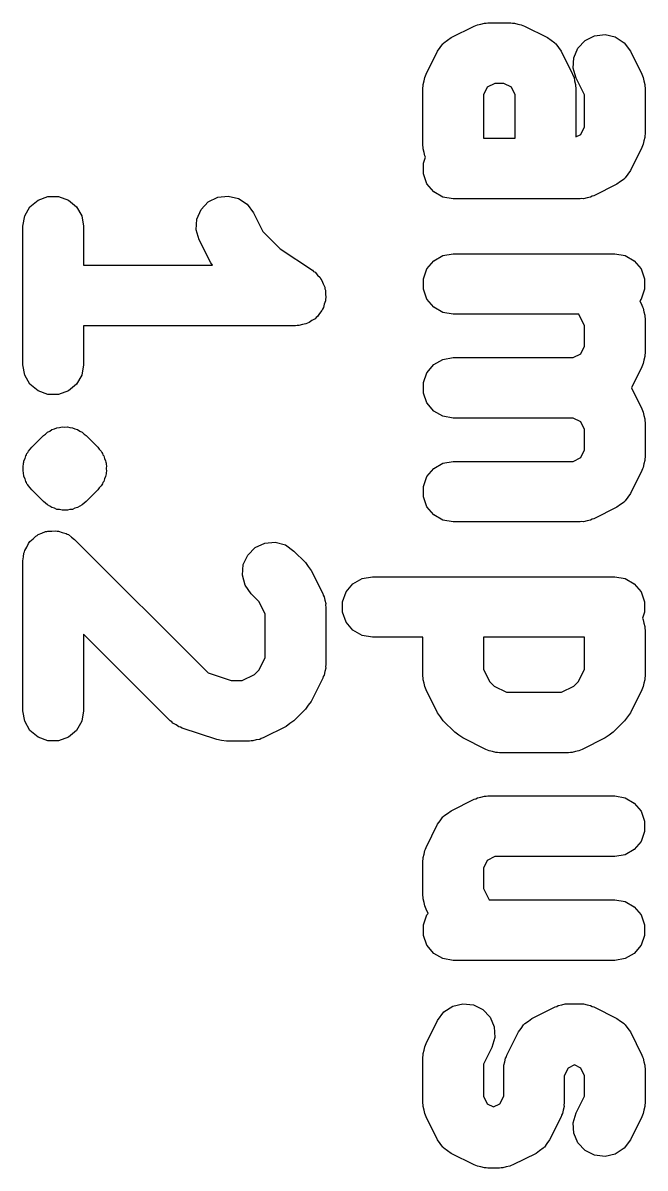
# Model space of a CAD drawing. Extents: x 51 to 137, y -158 to -25.
# Drawn here: x 56.614 to 59.222, y -64.853 to -60.051 of the extents above; entities that cross this region are included whole.
import ezdxf

# ---------------------------------------------------------------- set-up
doc = ezdxf.new("R2010")
doc.units = 0
doc.header["$MEASUREMENT"] = 0
doc.layers.add('BLACK', color=7, linetype='CONTINUOUS')

msp = doc.modelspace()

# ---------------------------------------------------------------- linework, layer by layer
at = {"layer": 'Black'}
for p, q in [((58.4092, -60.1127), (58.5059, -60.0643)), ((58.5059, -60.0643), (58.5129, -60.0622)), ((58.5129, -60.0622), (58.5193, -60.0586)), ((58.5193, -60.0586), (58.5339, -60.056)), ((58.5339, -60.056), (58.5482, -60.0518)), ((58.5482, -60.0518), (58.5555, -60.0522)), ((58.5555, -60.0522), (58.5627, -60.0509)), ((58.5627, -60.0509), (58.6595, -60.0509)), ((58.6595, -60.0509), (58.6667, -60.0522)), ((58.6667, -60.0522), (58.674, -60.0518)), ((58.674, -60.0518), (58.6883, -60.056)), ((58.6883, -60.056), (58.7029, -60.0586)), ((58.7029, -60.0586), (58.7093, -60.0622)), ((58.7093, -60.0622), (58.7163, -60.0643)), ((58.7163, -60.0643), (58.813, -60.1127)), ((58.3942, -60.1238), (58.4092, -60.1127)), ((58.813, -60.1127), (58.828, -60.1238)), ((58.9709, -60.1243), (59.0103, -60.1046)), ((59.0103, -60.1046), (59.0541, -60.0995)), ((59.0541, -60.0995), (59.097, -60.1098)), ((59.097, -60.1098), (59.1338, -60.1341)), ((58.3524, -60.1695), (58.3635, -60.1545)), ((58.3635, -60.1545), (58.3737, -60.139)), ((58.3737, -60.139), (58.3766, -60.1369)), ((58.3766, -60.1369), (58.3786, -60.1341)), ((58.3786, -60.1341), (58.3942, -60.1238)), ((58.828, -60.1238), (58.8436, -60.1341)), ((58.8436, -60.1341), (58.8457, -60.1369)), ((58.8457, -60.1369), (58.8485, -60.139)), ((58.8485, -60.139), (58.8587, -60.1545)), ((58.8587, -60.1545), (58.8698, -60.1695)), ((58.923, -60.1968), (58.9405, -60.1563)), ((58.9405, -60.1563), (58.9709, -60.1243)), ((59.1338, -60.1341), (59.1601, -60.1695)), ((58.304, -60.2663), (58.3524, -60.1695)), ((58.8698, -60.1695), (58.9182, -60.2663)), ((58.9204, -60.2408), (58.923, -60.1968)), ((59.1601, -60.1695), (59.2085, -60.2663)), ((58.9329, -60.2831), (58.9204, -60.2408)), ((58.2914, -60.3085), (58.2957, -60.2943)), ((58.2919, -60.3159), (58.2914, -60.3085)), ((58.2957, -60.2943), (58.2982, -60.2796)), ((58.2982, -60.2796), (58.3019, -60.2733)), ((58.3019, -60.2733), (58.304, -60.2663)), ((58.5927, -60.3049), (58.5606, -60.321)), ((58.6295, -60.3049), (58.5927, -60.3049)), ((58.6616, -60.321), (58.6295, -60.3049)), ((58.9182, -60.2663), (58.9203, -60.2733)), ((58.9203, -60.2733), (58.924, -60.2796)), ((58.924, -60.2796), (58.9266, -60.2943)), ((58.9266, -60.2943), (58.9308, -60.3085)), ((58.9308, -60.3085), (58.9304, -60.3159)), ((58.9679, -60.353), (58.9329, -60.2831)), ((59.2085, -60.2663), (59.2106, -60.2733)), ((59.2106, -60.2733), (59.2143, -60.2796)), ((59.2143, -60.2796), (59.2168, -60.2943)), ((59.2168, -60.2943), (59.2211, -60.3085)), ((59.2211, -60.3085), (59.2206, -60.3159)), ((58.2906, -60.3231), (58.2919, -60.3159)), ((58.2906, -60.565), (58.2906, -60.3231)), ((58.5606, -60.321), (58.5446, -60.353)), ((58.5446, -60.353), (58.5446, -60.5347)), ((58.6776, -60.353), (58.6616, -60.321)), ((58.6776, -60.5347), (58.6776, -60.353)), ((58.9304, -60.3159), (58.9316, -60.3231)), ((58.9316, -60.3231), (58.9316, -60.5288)), ((58.9679, -60.4866), (58.9679, -60.353)), ((59.2206, -60.3159), (59.2219, -60.3231)), ((59.2219, -60.3231), (59.2219, -60.5166)), ((58.9519, -60.5187), (58.9679, -60.4866)), ((58.5446, -60.5347), (58.6776, -60.5347)), ((58.9316, -60.5288), (58.9519, -60.5187)), ((59.2168, -60.5454), (59.2143, -60.56)), ((59.2211, -60.5311), (59.2168, -60.5454)), ((59.2219, -60.5166), (59.2206, -60.5238)), ((59.2206, -60.5238), (59.2211, -60.5311)), ((58.2919, -60.5722), (58.2906, -60.565)), ((58.2914, -60.5795), (58.2919, -60.5722)), ((58.2957, -60.5937), (58.2914, -60.5795)), ((58.2982, -60.6084), (58.2957, -60.5937)), ((59.2085, -60.5734), (59.1601, -60.6701)), ((59.2106, -60.5664), (59.2085, -60.5734)), ((59.2143, -60.56), (59.2106, -60.5664)), ((58.2925, -60.6397), (58.3017, -60.6144)), ((58.2925, -60.6838), (58.2925, -60.6397)), ((58.3017, -60.6144), (58.2982, -60.6084)), ((58.3076, -60.7252), (58.2925, -60.6838)), ((59.149, -60.6851), (59.1388, -60.7007)), ((59.1601, -60.6701), (59.149, -60.6851)), ((58.3359, -60.759), (58.3076, -60.7252)), ((59.1033, -60.7269), (59.0066, -60.7753)), ((59.1183, -60.7158), (59.1033, -60.7269)), ((59.1338, -60.7056), (59.1183, -60.7158)), ((59.1359, -60.7028), (59.1338, -60.7056)), ((59.1388, -60.7007), (59.1359, -60.7028)), ((56.6777, -60.7937), (56.7191, -60.7786)), ((56.7191, -60.7786), (56.7632, -60.7786)), ((56.7632, -60.7786), (56.8047, -60.7937)), ((57.3912, -60.8016), (57.4307, -60.7819)), ((57.4307, -60.7819), (57.4745, -60.7769)), ((57.4745, -60.7769), (57.5174, -60.7871)), ((57.5174, -60.7871), (57.5542, -60.8114)), ((58.3741, -60.7811), (58.3359, -60.759)), ((58.4176, -60.7887), (58.3741, -60.7811)), ((58.9498, -60.7887), (58.4176, -60.7887)), ((58.957, -60.7875), (58.9498, -60.7887)), ((58.9643, -60.7879), (58.957, -60.7875)), ((58.9785, -60.7837), (58.9643, -60.7879)), ((58.9932, -60.7811), (58.9785, -60.7837)), ((58.9995, -60.7774), (58.9932, -60.7811)), ((59.0066, -60.7753), (58.9995, -60.7774)), ((56.6218, -60.8602), (56.6439, -60.822)), ((56.6439, -60.822), (56.6777, -60.7937)), ((56.8047, -60.7937), (56.8385, -60.822)), ((56.8385, -60.822), (56.8605, -60.8602)), ((57.3434, -60.8741), (57.3609, -60.8337)), ((57.3609, -60.8337), (57.3912, -60.8016)), ((57.5542, -60.8114), (57.5805, -60.8468)), ((56.6142, -60.9036), (56.6218, -60.8602)), ((56.8605, -60.8602), (56.8682, -60.9036)), ((57.3407, -60.9182), (57.3434, -60.8741)), ((57.5805, -60.8468), (57.6197, -60.9252)), ((56.6142, -61.4842), (56.6142, -60.9036)), ((56.8682, -60.9036), (56.8682, -61.0669)), ((57.3533, -60.9604), (57.3407, -60.9182)), ((57.6197, -60.9252), (57.6929, -60.9985)), ((57.4017, -61.0572), (57.3533, -60.9604)), ((57.6929, -60.9985), (57.8276, -61.0883)), ((58.3359, -61.0483), (58.3741, -61.0262)), ((58.3741, -61.0262), (58.4176, -61.0185)), ((58.4176, -61.0185), (59.0949, -61.0185)), ((59.0949, -61.0185), (59.1384, -61.0262)), ((59.1384, -61.0262), (59.1765, -61.0483)), ((56.8682, -61.0669), (57.4089, -61.0669)), ((57.4089, -61.0669), (57.4017, -61.0572)), ((58.3076, -61.082), (58.3359, -61.0483)), ((59.1765, -61.0483), (59.2049, -61.082)), ((57.8276, -61.0883), (57.8327, -61.0931)), ((57.8327, -61.0931), (57.8388, -61.0966)), ((57.8388, -61.0966), (57.8486, -61.1082)), ((57.8486, -61.1082), (57.8595, -61.1187)), ((57.8595, -61.1187), (57.8626, -61.125)), ((57.8626, -61.125), (57.8672, -61.1304)), ((58.2925, -61.1235), (58.3076, -61.082)), ((58.2925, -61.1676), (58.2925, -61.1235)), ((59.2049, -61.082), (59.22, -61.1235)), ((59.22, -61.1235), (59.22, -61.1676)), ((57.8672, -61.1304), (57.8723, -61.1447)), ((57.8723, -61.1447), (57.8791, -61.1583)), ((57.8791, -61.1583), (57.8798, -61.1653)), ((57.8798, -61.1653), (57.8823, -61.1719)), ((57.8823, -61.1719), (57.8823, -61.187)), ((58.3076, -61.209), (58.2925, -61.1676)), ((59.22, -61.1676), (59.2049, -61.209)), ((57.8823, -61.216), (57.8771, -61.2302)), ((57.8823, -61.187), (57.8839, -61.2021)), ((57.8839, -61.2021), (57.8823, -61.2089)), ((57.8823, -61.2089), (57.8823, -61.216)), ((58.3359, -61.2428), (58.3076, -61.209)), ((59.2049, -61.209), (59.1994, -61.2156)), ((59.1994, -61.2156), (59.2085, -61.2339)), ((57.8574, -61.269), (57.849, -61.2816)), ((57.8672, -61.2574), (57.8574, -61.269)), ((57.8696, -61.2508), (57.8672, -61.2574)), ((57.8735, -61.2449), (57.8696, -61.2508)), ((57.8771, -61.2302), (57.8735, -61.2449)), ((58.3741, -61.2649), (58.3359, -61.2428)), ((58.4176, -61.2725), (58.3741, -61.2649)), ((59.2085, -61.2339), (59.2106, -61.2409)), ((59.2106, -61.2409), (59.2143, -61.2472)), ((59.2143, -61.2472), (59.2168, -61.2619)), ((59.2168, -61.2619), (59.2211, -61.2762)), ((57.7857, -61.3159), (57.7711, -61.3202)), ((57.8006, -61.3133), (57.7857, -61.3159)), ((57.8067, -61.3097), (57.8006, -61.3133)), ((57.8135, -61.3078), (57.8067, -61.3097)), ((57.8257, -61.2988), (57.8135, -61.3078)), ((57.8388, -61.2912), (57.8257, -61.2988)), ((57.8433, -61.2858), (57.8388, -61.2912)), ((57.849, -61.2816), (57.8433, -61.2858)), ((58.9439, -61.2725), (58.4176, -61.2725)), ((58.9679, -61.3207), (58.9439, -61.2725)), ((59.2211, -61.2762), (59.2206, -61.2835)), ((59.2206, -61.2835), (59.2219, -61.2907)), ((59.2219, -61.2907), (59.2219, -61.4358)), ((57.7572, -61.3209), (56.8682, -61.3209)), ((56.8682, -61.3209), (56.8682, -61.4842)), ((57.7641, -61.3197), (57.7572, -61.3209)), ((57.7711, -61.3202), (57.7641, -61.3197)), ((58.9679, -61.4058), (58.9679, -61.3207)), ((58.9519, -61.4379), (58.9679, -61.4058)), ((58.3359, -61.4837), (58.3741, -61.4616)), ((58.3741, -61.4616), (58.4176, -61.454)), ((58.4176, -61.454), (58.9198, -61.454)), ((58.9198, -61.454), (58.9519, -61.4379)), ((59.2211, -61.4503), (59.2168, -61.4646)), ((59.2219, -61.4358), (59.2206, -61.443)), ((59.2206, -61.443), (59.2211, -61.4503)), ((56.6218, -61.5276), (56.6142, -61.4842)), ((56.8682, -61.4842), (56.8605, -61.5276)), ((58.3076, -61.5175), (58.3359, -61.4837)), ((59.2085, -61.4926), (59.1643, -61.581)), ((59.2106, -61.4856), (59.2085, -61.4926)), ((59.2143, -61.4793), (59.2106, -61.4856)), ((59.2168, -61.4646), (59.2143, -61.4793)), ((56.6439, -61.5658), (56.6218, -61.5276)), ((56.8605, -61.5276), (56.8385, -61.5658)), ((58.2925, -61.5589), (58.3076, -61.5175)), ((58.2925, -61.603), (58.2925, -61.5589)), ((56.6777, -61.5942), (56.6439, -61.5658)), ((56.7191, -61.6093), (56.6777, -61.5942)), ((56.8047, -61.5942), (56.7632, -61.6093)), ((56.8385, -61.5658), (56.8047, -61.5942)), ((58.3076, -61.6445), (58.2925, -61.603)), ((59.1643, -61.581), (59.2085, -61.6693)), ((56.7632, -61.6093), (56.7191, -61.6093)), ((58.3359, -61.6783), (58.3076, -61.6445)), ((58.3741, -61.7003), (58.3359, -61.6783)), ((58.4176, -61.708), (58.3741, -61.7003)), ((59.2085, -61.6693), (59.2106, -61.6763)), ((59.2106, -61.6763), (59.2143, -61.6827)), ((59.2143, -61.6827), (59.2168, -61.6973)), ((59.2168, -61.6973), (59.2211, -61.7116)), ((56.7466, -61.7533), (56.7567, -61.7486)), ((56.7567, -61.7486), (56.7678, -61.7476)), ((56.7678, -61.7476), (56.7785, -61.7447)), ((56.7785, -61.7447), (56.7896, -61.7457)), ((56.7896, -61.7457), (56.8006, -61.7447)), ((56.8006, -61.7447), (56.8114, -61.7476)), ((56.8114, -61.7476), (56.8224, -61.7486)), ((56.8224, -61.7486), (56.8325, -61.7533)), ((58.9198, -61.708), (58.4176, -61.708)), ((58.9519, -61.724), (58.9198, -61.708)), ((58.9679, -61.7561), (58.9519, -61.724)), ((59.2211, -61.7116), (59.2206, -61.7189)), ((59.2206, -61.7189), (59.2219, -61.7261)), ((59.2219, -61.7261), (59.2219, -61.8713)), ((56.6514, -61.8298), (56.6998, -61.7815)), ((56.6998, -61.7815), (56.7089, -61.7751)), ((56.7089, -61.7751), (56.7167, -61.7672)), ((56.7167, -61.7672), (56.7268, -61.7625)), ((56.7268, -61.7625), (56.7359, -61.7562)), ((56.7359, -61.7562), (56.7466, -61.7533)), ((56.8325, -61.7533), (56.8432, -61.7562)), ((56.8432, -61.7562), (56.8523, -61.7625)), ((56.8523, -61.7625), (56.8624, -61.7672)), ((56.8624, -61.7672), (56.8703, -61.7751)), ((56.8703, -61.7751), (56.8794, -61.7815)), ((56.8794, -61.7815), (56.9277, -61.8298)), ((58.9679, -61.8413), (58.9679, -61.7561)), ((56.6348, -61.8519), (56.6371, -61.8468)), ((56.6371, -61.8468), (56.645, -61.8389)), ((56.645, -61.8389), (56.6514, -61.8298)), ((56.9277, -61.8298), (56.9341, -61.8389)), ((56.9341, -61.8389), (56.942, -61.8468)), ((56.942, -61.8468), (56.9443, -61.8519)), ((58.9519, -61.8734), (58.9679, -61.8413)), ((56.6161, -61.8976), (56.618, -61.8923)), ((56.618, -61.8923), (56.6185, -61.8868)), ((56.6185, -61.8868), (56.6232, -61.8767)), ((56.6232, -61.8767), (56.6261, -61.866)), ((56.6261, -61.866), (56.6293, -61.8614)), ((56.6293, -61.8614), (56.6312, -61.8561)), ((56.6312, -61.8561), (56.6348, -61.8519)), ((56.9443, -61.8519), (56.9479, -61.8561)), ((56.9479, -61.8561), (56.9498, -61.8614)), ((56.9498, -61.8614), (56.953, -61.866)), ((56.953, -61.866), (56.9559, -61.8767)), ((56.9559, -61.8767), (56.9606, -61.8868)), ((56.9606, -61.8868), (56.9611, -61.8923)), ((56.9611, -61.8923), (56.963, -61.8976)), ((58.3741, -61.8971), (58.4176, -61.8894)), ((58.4176, -61.8894), (58.9198, -61.8894)), ((58.9198, -61.8894), (58.9519, -61.8734)), ((59.2211, -61.8858), (59.2168, -61.9)), ((59.2219, -61.8713), (59.2206, -61.8785)), ((59.2206, -61.8785), (59.2211, -61.8858)), ((56.6147, -61.9086), (56.6161, -61.9032)), ((56.6156, -61.9196), (56.6147, -61.9086)), ((56.6147, -61.9307), (56.6156, -61.9196)), ((56.6161, -61.9361), (56.6147, -61.9307)), ((56.6161, -61.9032), (56.6161, -61.8976)), ((56.6161, -61.9417), (56.6161, -61.9361)), ((56.618, -61.9469), (56.6161, -61.9417)), ((56.963, -61.9417), (56.9611, -61.9469)), ((56.963, -61.8976), (56.963, -61.9032)), ((56.963, -61.9032), (56.9645, -61.9086)), ((56.9645, -61.9307), (56.963, -61.9361)), ((56.963, -61.9361), (56.963, -61.9417)), ((56.9645, -61.9086), (56.9635, -61.9196)), ((56.9635, -61.9196), (56.9645, -61.9307)), ((58.3076, -61.9529), (58.3359, -61.9191)), ((58.3359, -61.9191), (58.3741, -61.8971)), ((59.2085, -61.928), (59.1601, -62.0248)), ((59.2106, -61.921), (59.2085, -61.928)), ((59.2143, -61.9147), (59.2106, -61.921)), ((59.2168, -61.9), (59.2143, -61.9147)), ((56.6185, -61.9525), (56.618, -61.9469)), ((56.6232, -61.9626), (56.6185, -61.9525)), ((56.6261, -61.9733), (56.6232, -61.9626)), ((56.6293, -61.9779), (56.6261, -61.9733)), ((56.6312, -61.9831), (56.6293, -61.9779)), ((56.6348, -61.9874), (56.6312, -61.9831)), ((56.6371, -61.9925), (56.6348, -61.9874)), ((56.9443, -61.9874), (56.942, -61.9925)), ((56.9479, -61.9831), (56.9443, -61.9874)), ((56.9498, -61.9779), (56.9479, -61.9831)), ((56.953, -61.9733), (56.9498, -61.9779)), ((56.9559, -61.9626), (56.953, -61.9733)), ((56.9606, -61.9525), (56.9559, -61.9626)), ((56.9611, -61.9469), (56.9606, -61.9525)), ((58.2925, -61.9943), (58.3076, -61.9529)), ((56.645, -62.0003), (56.6371, -61.9925)), ((56.6514, -62.0094), (56.645, -62.0003)), ((56.6998, -62.0578), (56.6514, -62.0094)), ((56.9277, -62.0094), (56.8794, -62.0578)), ((56.9341, -62.0003), (56.9277, -62.0094)), ((56.942, -61.9925), (56.9341, -62.0003)), ((58.2925, -62.0384), (58.2925, -61.9943)), ((58.3076, -62.0799), (58.2925, -62.0384)), ((59.1601, -62.0248), (59.149, -62.0398)), ((56.7089, -62.0642), (56.6998, -62.0578)), ((56.7167, -62.072), (56.7089, -62.0642)), ((56.7268, -62.0767), (56.7167, -62.072)), ((56.7359, -62.0831), (56.7268, -62.0767)), ((56.7466, -62.086), (56.7359, -62.0831)), ((56.7567, -62.0907), (56.7466, -62.086)), ((56.8325, -62.086), (56.8224, -62.0907)), ((56.8432, -62.0831), (56.8325, -62.086)), ((56.8523, -62.0767), (56.8432, -62.0831)), ((56.8624, -62.072), (56.8523, -62.0767)), ((56.8703, -62.0642), (56.8624, -62.072)), ((56.8794, -62.0578), (56.8703, -62.0642)), ((58.3359, -62.1137), (58.3076, -62.0799)), ((59.1033, -62.0816), (59.0066, -62.13)), ((59.1183, -62.0705), (59.1033, -62.0816)), ((59.1338, -62.0602), (59.1183, -62.0705)), ((59.1359, -62.0574), (59.1338, -62.0602)), ((59.1388, -62.0553), (59.1359, -62.0574)), ((59.149, -62.0398), (59.1388, -62.0553)), ((56.7678, -62.0917), (56.7567, -62.0907)), ((56.7785, -62.0945), (56.7678, -62.0917)), ((56.7896, -62.0936), (56.7785, -62.0945)), ((56.8006, -62.0945), (56.7896, -62.0936)), ((56.8114, -62.0917), (56.8006, -62.0945)), ((56.8224, -62.0907), (56.8114, -62.0917)), ((58.3741, -62.1357), (58.3359, -62.1137)), ((58.9995, -62.1321), (58.9932, -62.1357)), ((59.0066, -62.13), (58.9995, -62.1321)), ((56.7139, -62.1835), (56.7191, -62.1816)), ((56.7191, -62.1816), (56.7357, -62.1816)), ((56.7357, -62.1816), (56.7522, -62.1802)), ((56.7522, -62.1802), (56.7576, -62.1816)), ((56.7576, -62.1816), (56.7632, -62.1816)), ((56.7632, -62.1816), (56.7788, -62.1873)), ((58.4176, -62.1434), (58.3741, -62.1357)), ((58.9498, -62.1434), (58.4176, -62.1434)), ((58.957, -62.1421), (58.9498, -62.1434)), ((58.9643, -62.1426), (58.957, -62.1421)), ((58.9785, -62.1383), (58.9643, -62.1426)), ((58.9932, -62.1357), (58.9785, -62.1383)), ((56.6371, -62.2338), (56.6411, -62.2299)), ((56.6411, -62.2299), (56.6439, -62.225)), ((56.6439, -62.225), (56.6566, -62.2144)), ((56.6566, -62.2144), (56.6683, -62.2027)), ((56.6683, -62.2027), (56.6734, -62.2003)), ((56.6734, -62.2003), (56.6777, -62.1967)), ((56.6777, -62.1967), (56.6933, -62.191)), ((56.6933, -62.191), (56.7083, -62.184)), ((56.7083, -62.184), (56.7139, -62.1835)), ((56.7788, -62.1873), (56.7949, -62.1916)), ((56.7949, -62.1916), (56.7994, -62.1948)), ((56.7994, -62.1948), (56.8047, -62.1967)), ((56.8047, -62.1967), (56.8174, -62.2074)), ((56.8174, -62.2074), (56.831, -62.2169)), ((56.831, -62.2169), (57.3904, -62.7763)), ((57.6275, -62.2324), (57.6715, -62.2285)), ((57.6715, -62.2285), (57.7141, -62.24)), ((56.6171, -62.2903), (56.6185, -62.2738)), ((56.6185, -62.2738), (56.6209, -62.2688)), ((56.6209, -62.2688), (56.6218, -62.2632)), ((56.6218, -62.2632), (56.6301, -62.2489)), ((56.6301, -62.2489), (56.6371, -62.2338)), ((57.5564, -62.2822), (57.5876, -62.251)), ((57.5876, -62.251), (57.6275, -62.2324)), ((57.7141, -62.24), (57.7502, -62.2653)), ((57.7502, -62.2653), (57.7986, -62.3136)), ((56.6142, -62.3067), (56.6171, -62.2903)), ((56.6142, -62.9356), (56.6142, -62.3067)), ((57.5339, -62.3661), (57.5377, -62.3222)), ((57.5377, -62.3222), (57.5564, -62.2822)), ((57.7986, -62.3136), (57.8103, -62.3303)), ((57.5453, -62.4087), (57.5339, -62.3661)), ((57.8103, -62.3303), (57.8224, -62.3466)), ((57.8224, -62.3466), (57.8708, -62.4434)), ((58.0355, -62.3809), (58.0789, -62.3732)), ((58.0789, -62.3732), (59.0949, -62.3732)), ((59.0949, -62.3732), (59.1384, -62.3809)), ((57.5706, -62.4449), (57.5453, -62.4087)), ((57.9689, -62.4367), (57.9973, -62.4029)), ((57.9973, -62.4029), (58.0355, -62.3809)), ((59.1384, -62.3809), (59.1765, -62.4029)), ((59.1765, -62.4029), (59.2049, -62.4367)), ((57.6044, -62.4787), (57.5706, -62.4449)), ((57.8708, -62.4434), (57.8729, -62.4504)), ((57.8729, -62.4504), (57.8765, -62.4568)), ((57.8765, -62.4568), (57.8791, -62.4714)), ((57.8791, -62.4714), (57.8833, -62.4857)), ((57.9538, -62.4782), (57.9689, -62.4367)), ((59.2049, -62.4367), (59.22, -62.4782)), ((57.6302, -62.5302), (57.6044, -62.4787)), ((57.8833, -62.4857), (57.8829, -62.493)), ((57.8829, -62.493), (57.8842, -62.5002)), ((57.8842, -62.5002), (57.8842, -62.7421)), ((57.9538, -62.5223), (57.9538, -62.4782)), ((59.22, -62.4782), (59.22, -62.5223)), ((57.6302, -62.7121), (57.6302, -62.5302)), ((57.9689, -62.5637), (57.9538, -62.5223)), ((57.9973, -62.5975), (57.9689, -62.5637)), ((59.22, -62.5223), (59.2108, -62.5475)), ((59.2108, -62.5475), (59.2143, -62.5535)), ((59.2143, -62.5535), (59.2168, -62.5682)), ((57.2319, -62.9771), (56.8682, -62.6133)), ((56.8682, -62.6133), (56.8682, -62.9356)), ((58.0355, -62.6195), (57.9973, -62.5975)), ((59.2168, -62.5682), (59.2211, -62.5824)), ((59.2211, -62.5824), (59.2206, -62.5898)), ((59.2206, -62.5898), (59.2219, -62.597)), ((59.2219, -62.597), (59.2219, -62.7905)), ((58.0789, -62.6272), (58.0355, -62.6195)), ((58.2906, -62.6272), (58.0789, -62.6272)), ((58.2906, -62.7905), (58.2906, -62.6272)), ((58.5446, -62.6272), (58.5446, -62.7605)), ((58.9679, -62.6272), (58.5446, -62.6272)), ((58.9679, -62.7605), (58.9679, -62.6272)), ((57.6044, -62.7636), (57.6302, -62.7121)), ((57.8833, -62.7566), (57.8791, -62.7709)), ((57.8842, -62.7421), (57.8829, -62.7493)), ((57.8829, -62.7493), (57.8833, -62.7566)), ((57.3904, -62.7763), (57.4875, -62.8086)), ((57.5337, -62.8086), (57.5852, -62.7829)), ((57.5852, -62.7829), (57.6044, -62.7636)), ((57.8708, -62.7989), (57.8224, -62.8957)), ((57.8729, -62.7919), (57.8708, -62.7989)), ((57.8765, -62.7855), (57.8729, -62.7919)), ((57.8791, -62.7709), (57.8765, -62.7855)), ((58.2919, -62.7977), (58.2906, -62.7905)), ((58.2914, -62.805), (58.2919, -62.7977)), ((58.2957, -62.8193), (58.2914, -62.805)), ((58.5446, -62.7605), (58.5703, -62.812)), ((58.9422, -62.812), (58.9679, -62.7605)), ((59.2211, -62.805), (59.2168, -62.8193)), ((59.2219, -62.7905), (59.2206, -62.7977)), ((59.2206, -62.7977), (59.2211, -62.805)), ((57.4875, -62.8086), (57.5337, -62.8086)), ((58.2982, -62.8339), (58.2957, -62.8193)), ((58.3019, -62.8403), (58.2982, -62.8339)), ((58.304, -62.8473), (58.3019, -62.8403)), ((58.3524, -62.944), (58.304, -62.8473)), ((58.5703, -62.812), (58.5896, -62.8313)), ((58.5896, -62.8313), (58.6411, -62.857)), ((58.8714, -62.857), (58.9229, -62.8313)), ((58.9229, -62.8313), (58.9422, -62.812)), ((59.2085, -62.8473), (59.1601, -62.944)), ((59.2106, -62.8403), (59.2085, -62.8473)), ((59.2143, -62.8339), (59.2106, -62.8403)), ((59.2168, -62.8193), (59.2143, -62.8339)), ((57.8224, -62.8957), (57.8103, -62.912)), ((58.6411, -62.857), (58.8714, -62.857)), ((56.6218, -62.9791), (56.6142, -62.9356)), ((56.8682, -62.9356), (56.8605, -62.9791)), ((57.7986, -62.9287), (57.7502, -62.9771)), ((57.8103, -62.912), (57.7986, -62.9287)), ((58.3645, -62.9604), (58.3524, -62.944)), ((59.1601, -62.944), (59.148, -62.9604)), ((56.6439, -63.0173), (56.6218, -62.9791)), ((56.8605, -62.9791), (56.8385, -63.0173)), ((57.2379, -62.9813), (57.2319, -62.9771)), ((57.2428, -62.9867), (57.2379, -62.9813)), ((57.2559, -62.9938), (57.2428, -62.9867)), ((57.2681, -63.0024), (57.2559, -62.9938)), ((57.7335, -62.9887), (57.7172, -63.0008)), ((57.7502, -62.9771), (57.7335, -62.9887)), ((58.3762, -62.9771), (58.3645, -62.9604)), ((58.4245, -63.0254), (58.3762, -62.9771)), ((59.1363, -62.9771), (59.088, -63.0254)), ((59.148, -62.9604), (59.1363, -62.9771)), ((56.6777, -63.0456), (56.6439, -63.0173)), ((56.7191, -63.0607), (56.6777, -63.0456)), ((56.8047, -63.0456), (56.7632, -63.0607)), ((56.8385, -63.0173), (56.8047, -63.0456)), ((57.2752, -63.0043), (57.2681, -63.0024)), ((57.2816, -63.0077), (57.2752, -63.0043)), ((57.4267, -63.0561), (57.2816, -63.0077)), ((57.7172, -63.0008), (57.6205, -63.0492)), ((58.4412, -63.0371), (58.4245, -63.0254)), ((58.4575, -63.0492), (58.4412, -63.0371)), ((59.0713, -63.0371), (59.0549, -63.0492)), ((59.088, -63.0254), (59.0713, -63.0371)), ((56.7632, -63.0607), (56.7191, -63.0607)), ((57.4469, -63.0591), (57.4267, -63.0561)), ((57.4669, -63.0626), (57.4469, -63.0591)), ((57.5637, -63.0626), (57.4669, -63.0626)), ((57.5709, -63.0614), (57.5637, -63.0626)), ((57.5782, -63.0618), (57.5709, -63.0614)), ((57.5924, -63.0576), (57.5782, -63.0618)), ((57.6071, -63.055), (57.5924, -63.0576)), ((57.6134, -63.0513), (57.6071, -63.055)), ((57.6205, -63.0492), (57.6134, -63.0513)), ((58.5543, -63.0976), (58.4575, -63.0492)), ((59.0549, -63.0492), (58.9582, -63.0976)), ((58.5613, -63.0997), (58.5543, -63.0976)), ((58.5677, -63.1034), (58.5613, -63.0997)), ((58.5823, -63.1059), (58.5677, -63.1034)), ((58.5966, -63.1102), (58.5823, -63.1059)), ((58.6039, -63.1097), (58.5966, -63.1102)), ((58.6111, -63.111), (58.6039, -63.1097)), ((58.9014, -63.111), (58.6111, -63.111)), ((58.9086, -63.1097), (58.9014, -63.111)), ((58.9159, -63.1102), (58.9086, -63.1097)), ((58.9302, -63.1059), (58.9159, -63.1102)), ((58.9448, -63.1034), (58.9302, -63.1059)), ((58.9512, -63.0997), (58.9448, -63.1034)), ((58.9582, -63.0976), (58.9512, -63.0997)), ((58.4092, -63.3542), (58.5059, -63.3059)), ((58.5059, -63.3059), (58.5129, -63.3038)), ((58.5129, -63.3038), (58.5193, -63.3001)), ((58.5193, -63.3001), (58.5339, -63.2975)), ((58.5339, -63.2975), (58.5482, -63.2933)), ((58.5482, -63.2933), (58.5555, -63.2937)), ((58.5555, -63.2937), (58.5627, -63.2924)), ((58.5627, -63.2924), (59.0949, -63.2924)), ((59.0949, -63.2924), (59.1384, -63.3001)), ((59.1384, -63.3001), (59.1765, -63.3222)), ((59.1765, -63.3222), (59.2049, -63.3559)), ((58.3635, -63.3961), (58.3737, -63.3805)), ((58.3737, -63.3805), (58.3766, -63.3784)), ((58.3766, -63.3784), (58.3786, -63.3756)), ((58.3786, -63.3756), (58.3942, -63.3653)), ((58.3942, -63.3653), (58.4092, -63.3542)), ((59.2049, -63.3559), (59.22, -63.3974)), ((58.304, -63.5078), (58.3524, -63.411)), ((58.3524, -63.411), (58.3635, -63.3961)), ((59.22, -63.3974), (59.22, -63.4415)), ((59.22, -63.4415), (59.2049, -63.4829)), ((58.2957, -63.5358), (58.2982, -63.5212)), ((58.2982, -63.5212), (58.3019, -63.5148)), ((58.3019, -63.5148), (58.304, -63.5078)), ((59.1765, -63.5167), (59.1384, -63.5388)), ((59.2049, -63.4829), (59.1765, -63.5167)), ((58.2906, -63.5646), (58.2919, -63.5574)), ((58.2906, -63.7097), (58.2906, -63.5646)), ((58.2914, -63.5501), (58.2957, -63.5358)), ((58.2919, -63.5574), (58.2914, -63.5501)), ((58.5606, -63.5625), (58.5446, -63.5946)), ((58.5927, -63.5464), (58.5606, -63.5625)), ((59.0949, -63.5464), (58.5927, -63.5464)), ((59.1384, -63.5388), (59.0949, -63.5464)), ((58.5446, -63.5946), (58.5446, -63.6797)), ((58.2919, -63.7169), (58.2906, -63.7097)), ((58.2914, -63.7242), (58.2919, -63.7169)), ((58.5446, -63.6797), (58.5686, -63.7279)), ((58.2957, -63.7385), (58.2914, -63.7242)), ((58.2982, -63.7532), (58.2957, -63.7385)), ((58.3019, -63.7595), (58.2982, -63.7532)), ((58.304, -63.7665), (58.3019, -63.7595)), ((58.3131, -63.7848), (58.304, -63.7665)), ((58.5686, -63.7279), (59.0949, -63.7279)), ((59.0949, -63.7279), (59.1384, -63.7355)), ((59.1384, -63.7355), (59.1765, -63.7576)), ((59.1765, -63.7576), (59.2049, -63.7914)), ((58.2925, -63.8328), (58.3076, -63.7914)), ((58.3076, -63.7914), (58.3131, -63.7848)), ((59.2049, -63.7914), (59.22, -63.8328)), ((58.2925, -63.8769), (58.2925, -63.8328)), ((59.22, -63.8328), (59.22, -63.8769)), ((58.3076, -63.9184), (58.2925, -63.8769)), ((59.22, -63.8769), (59.2049, -63.9184)), ((58.3359, -63.9522), (58.3076, -63.9184)), ((58.3741, -63.9742), (58.3359, -63.9522)), ((59.1765, -63.9522), (59.1384, -63.9742)), ((59.2049, -63.9184), (59.1765, -63.9522)), ((58.4176, -63.9819), (58.3741, -63.9742)), ((59.0949, -63.9819), (58.4176, -63.9819)), ((59.1384, -63.9742), (59.0949, -63.9819)), ((58.3524, -64.2335), (58.3786, -64.1981)), ((58.3786, -64.1981), (58.4155, -64.1738)), ((58.4155, -64.1738), (58.4584, -64.1635)), ((58.4584, -64.1635), (58.5022, -64.1686)), ((58.5022, -64.1686), (58.5416, -64.1883)), ((58.5416, -64.1883), (58.5719, -64.2203)), ((58.7478, -64.2251), (58.8446, -64.1767)), ((58.8446, -64.1767), (58.8516, -64.1746)), ((58.8516, -64.1746), (58.858, -64.171)), ((58.858, -64.171), (58.8726, -64.1684)), ((58.8726, -64.1684), (58.8869, -64.1641)), ((58.8869, -64.1641), (58.8942, -64.1646)), ((58.8942, -64.1646), (58.9014, -64.1633)), ((58.9014, -64.1633), (58.9498, -64.1633)), ((58.9498, -64.1633), (58.957, -64.1646)), ((58.957, -64.1646), (58.9643, -64.1641)), ((58.9643, -64.1641), (58.9785, -64.1684)), ((58.9785, -64.1684), (58.9932, -64.171)), ((58.9932, -64.171), (58.9995, -64.1746)), ((58.9995, -64.1746), (59.0066, -64.1767)), ((59.0066, -64.1767), (59.1033, -64.2251)), ((58.304, -64.3303), (58.3524, -64.2335)), ((58.5719, -64.2203), (58.5895, -64.2608)), ((58.7152, -64.2493), (58.7173, -64.2465)), ((58.7173, -64.2465), (58.7329, -64.2362)), ((58.7329, -64.2362), (58.7478, -64.2251)), ((59.1033, -64.2251), (59.1183, -64.2362)), ((59.1183, -64.2362), (59.1338, -64.2465)), ((59.1338, -64.2465), (59.1359, -64.2493)), ((58.5895, -64.2608), (58.5921, -64.3048)), ((58.6427, -64.3786), (58.691, -64.2819)), ((58.691, -64.2819), (58.7021, -64.2669)), ((58.7021, -64.2669), (58.7124, -64.2514)), ((58.7124, -64.2514), (58.7152, -64.2493)), ((59.1359, -64.2493), (59.1388, -64.2514)), ((59.1388, -64.2514), (59.149, -64.2669)), ((59.149, -64.2669), (59.1601, -64.2819)), ((59.1601, -64.2819), (59.2085, -64.3786)), ((58.2957, -64.3583), (58.2982, -64.3436)), ((58.2982, -64.3436), (58.3019, -64.3373)), ((58.3019, -64.3373), (58.304, -64.3303)), ((58.5921, -64.3048), (58.5796, -64.3471)), ((58.2906, -64.3871), (58.2919, -64.3799)), ((58.2906, -64.5806), (58.2906, -64.3871)), ((58.2914, -64.3725), (58.2957, -64.3583)), ((58.2919, -64.3799), (58.2914, -64.3725)), ((58.5796, -64.3471), (58.5446, -64.417)), ((58.6343, -64.4067), (58.6369, -64.392)), ((58.6369, -64.392), (58.6406, -64.3857)), ((58.6406, -64.3857), (58.6427, -64.3786)), ((59.2085, -64.3786), (59.2106, -64.3857)), ((59.2106, -64.3857), (59.2143, -64.392)), ((59.2143, -64.392), (59.2168, -64.4067)), ((58.5446, -64.417), (58.5446, -64.5506)), ((58.6292, -64.4354), (58.6305, -64.4282)), ((58.6292, -64.5506), (58.6292, -64.4354)), ((58.6301, -64.4209), (58.6343, -64.4067)), ((58.6305, -64.4282), (58.6301, -64.4209)), ((58.8993, -64.4333), (58.8832, -64.4654)), ((58.9256, -64.4202), (58.8993, -64.4333)), ((58.9519, -64.4333), (58.9256, -64.4202)), ((58.9679, -64.4654), (58.9519, -64.4333)), ((59.2168, -64.4067), (59.2211, -64.4209)), ((59.2211, -64.4209), (59.2206, -64.4282)), ((59.2206, -64.4282), (59.2219, -64.4354)), ((59.2219, -64.4354), (59.2219, -64.5806)), ((58.8832, -64.4654), (58.8832, -64.5806)), ((58.9679, -64.5506), (58.9679, -64.4654)), ((58.2919, -64.5878), (58.2906, -64.5806)), ((58.5446, -64.5506), (58.5606, -64.5827)), ((58.5606, -64.5827), (58.5869, -64.5958)), ((58.5869, -64.5958), (58.6132, -64.5827)), ((58.6132, -64.5827), (58.6292, -64.5506)), ((58.8832, -64.5806), (58.882, -64.5878)), ((58.9329, -64.6206), (58.9679, -64.5506)), ((59.2219, -64.5806), (59.2206, -64.5878)), ((58.2914, -64.5951), (58.2919, -64.5878)), ((58.2957, -64.6094), (58.2914, -64.5951)), ((58.2982, -64.624), (58.2957, -64.6094)), ((58.3019, -64.6304), (58.2982, -64.624)), ((58.304, -64.6374), (58.3019, -64.6304)), ((58.8719, -64.6304), (58.8698, -64.6374)), ((58.8756, -64.624), (58.8719, -64.6304)), ((58.8782, -64.6094), (58.8756, -64.624)), ((58.8824, -64.5951), (58.8782, -64.6094)), ((58.882, -64.5878), (58.8824, -64.5951)), ((58.9204, -64.6628), (58.9329, -64.6206)), ((59.2106, -64.6304), (59.2085, -64.6374)), ((59.2143, -64.624), (59.2106, -64.6304)), ((59.2168, -64.6094), (59.2143, -64.624)), ((59.2211, -64.5951), (59.2168, -64.6094)), ((59.2206, -64.5878), (59.2211, -64.5951)), ((58.3524, -64.7341), (58.304, -64.6374)), ((58.8698, -64.6374), (58.8215, -64.7341)), ((58.923, -64.7069), (58.9204, -64.6628)), ((59.2085, -64.6374), (59.1601, -64.7341)), ((58.9405, -64.7473), (58.923, -64.7069)), ((58.3635, -64.7491), (58.3524, -64.7341)), ((58.3737, -64.7647), (58.3635, -64.7491)), ((58.3766, -64.7668), (58.3737, -64.7647)), ((58.3786, -64.7696), (58.3766, -64.7668)), ((58.3942, -64.7798), (58.3786, -64.7696)), ((58.7952, -64.7696), (58.7796, -64.7798)), ((58.7973, -64.7668), (58.7952, -64.7696)), ((58.8001, -64.7647), (58.7973, -64.7668)), ((58.8104, -64.7491), (58.8001, -64.7647)), ((58.8215, -64.7341), (58.8104, -64.7491)), ((58.9709, -64.7794), (58.9405, -64.7473)), ((59.1338, -64.7696), (59.097, -64.7939)), ((59.1601, -64.7341), (59.1338, -64.7696)), ((58.4092, -64.7909), (58.3942, -64.7798)), ((58.5059, -64.8393), (58.4092, -64.7909)), ((58.7647, -64.7909), (58.6679, -64.8393)), ((58.7796, -64.7798), (58.7647, -64.7909)), ((59.0103, -64.7991), (58.9709, -64.7794)), ((59.0541, -64.8041), (59.0103, -64.7991)), ((59.097, -64.7939), (59.0541, -64.8041)), ((58.5129, -64.8414), (58.5059, -64.8393)), ((58.5193, -64.8451), (58.5129, -64.8414)), ((58.5339, -64.8477), (58.5193, -64.8451)), ((58.5482, -64.8519), (58.5339, -64.8477)), ((58.5555, -64.8515), (58.5482, -64.8519)), ((58.5627, -64.8527), (58.5555, -64.8515)), ((58.6111, -64.8527), (58.5627, -64.8527)), ((58.6183, -64.8515), (58.6111, -64.8527)), ((58.6256, -64.8519), (58.6183, -64.8515)), ((58.6399, -64.8477), (58.6256, -64.8519)), ((58.6545, -64.8451), (58.6399, -64.8477)), ((58.6609, -64.8414), (58.6545, -64.8451)), ((58.6679, -64.8393), (58.6609, -64.8414))]:
    msp.add_line(p, q, dxfattribs=at)

doc.saveas('drawing.dxf')
